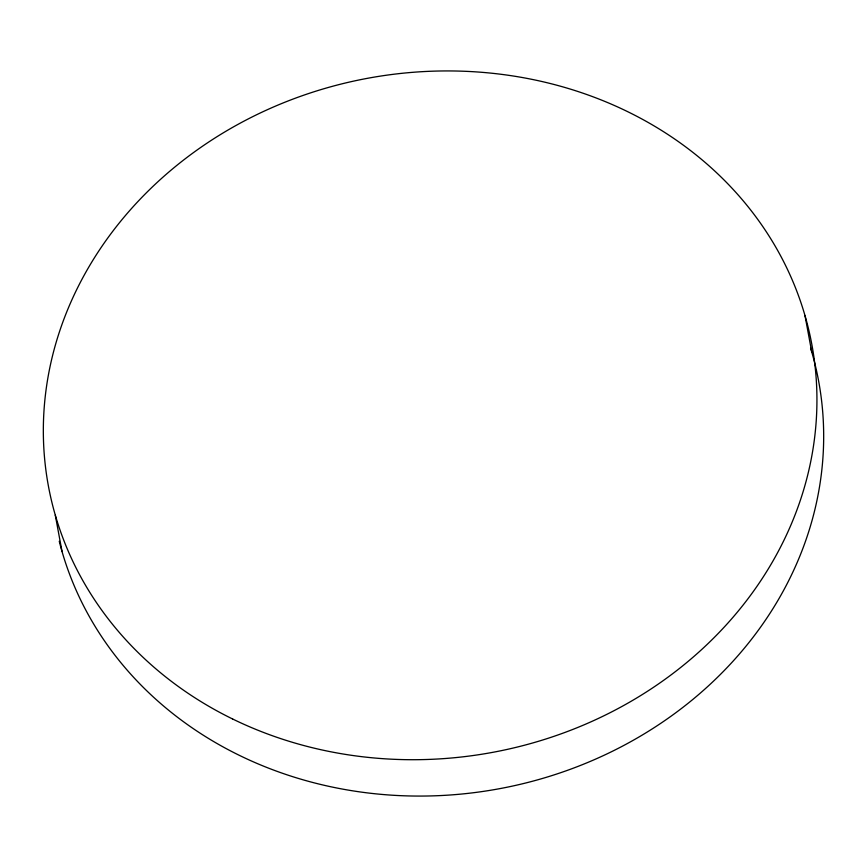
<?xml version="1.0" encoding="UTF-8"?>
<svg xmlns="http://www.w3.org/2000/svg" width="867" height="867" viewBox="0 0 867 867"><rect width="100%" height="100%" fill="white"/><g stroke="black" fill="none" stroke-linecap="round" stroke-linejoin="round"><path stroke-width="1.3" d="M804.966 315.469L811.707 351.818M55.293 515.182L62.034 551.531M810.569 348.003A388.232 342.79 -10.5 0 1 528.729 782.229A388.232 342.79 -10.5 0 1 59.249 541.257M232.616 718.992A388.232 342.79 -10.5 0 0 816.909 404.174A388.232 342.79 -10.5 0 0 240.874 122.8A388.232 342.79 -10.5 0 0 232.616 718.992"/></g></svg>
